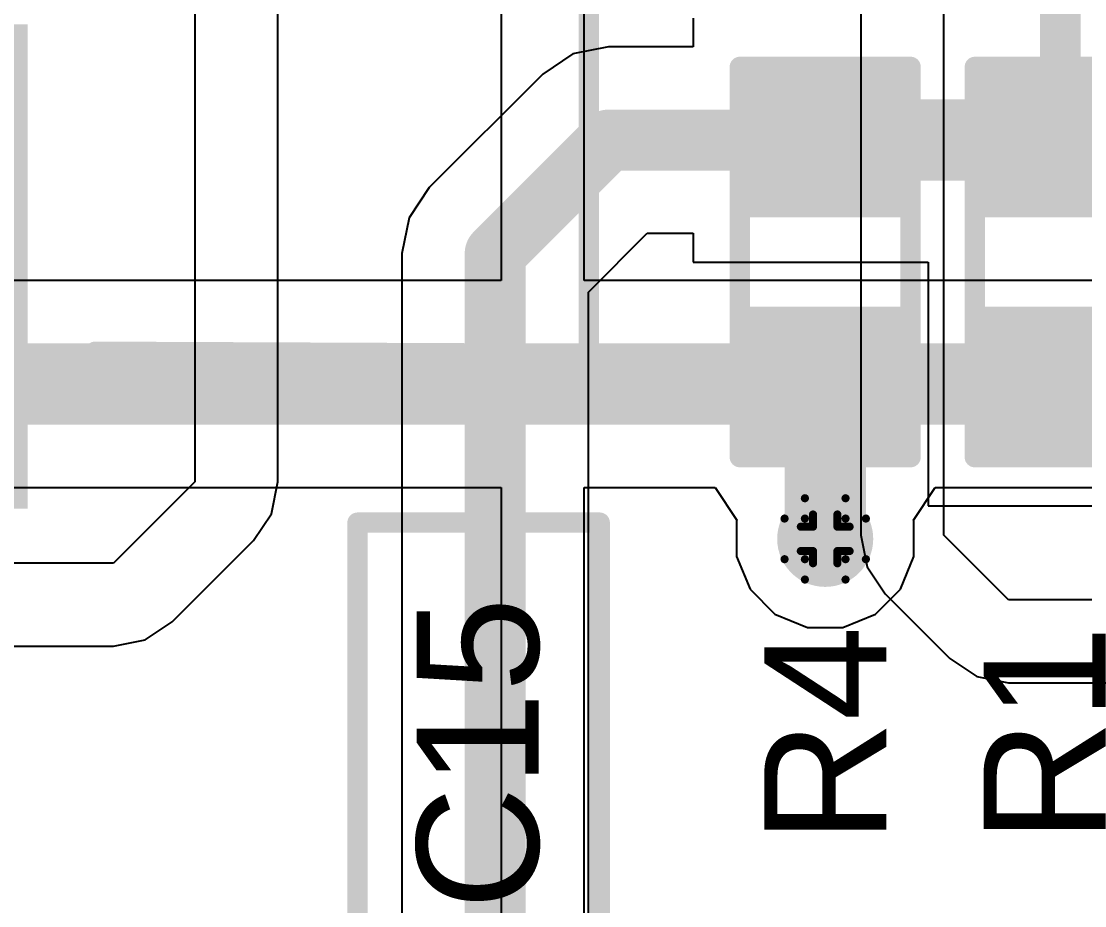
# Model space of a CAD drawing. Header units: inches. Extents: x 0 to 198, y 0 to 199.
# Drawn here: x 4.7773 to 5.0389, y 2.3458 to 2.5633 of the extents above; entities that cross this region are included whole.
import ezdxf

# ---------------------------------------------------------------- set-up
doc = ezdxf.new("R2010")
doc.units = ezdxf.units.IN
doc.header["$MEASUREMENT"] = 0
for name, color, linetype in [('Bottom Layer', 5, 'Continuous'), ('Drill Drawing', 1, 'Continuous'), ('Layer 1', 16, 'Continuous'), ('Layer 2', 76, 'Continuous'), ('Top Layer', 1, 'Continuous'), ('Top Overlay', 2, 'Continuous'), ('Top Paste', 8, 'Continuous'), ('Top Solder', 216, 'Continuous'), ('Via Holes', 16, 'Continuous')]:
    doc.layers.add(name, color=color, linetype=linetype)
doc.styles.add('Arial', font='', dxfattribs={"height": 0.2})
doc.styles.get('Arial').set_extended_font_data('Arial')

# ---------------------------------------------------------------- blocks, each defined once
blk = doc.blocks.new('R___0603_187')
at = {"layer": 'Top Layer'}
for points in [[(-0.014999, 0.0175004), (-0.014999, -0.0174996), (-0.044999, -0.0174996), (-0.044999, 0.0175004)], [(0.045001, 0.0175004), (0.045001, -0.0174996), (0.015001, -0.0174996), (0.015001, 0.0175004)]]:
    blk.add_hatch(color=1, dxfattribs=at).paths.add_polyline_path(points)
at = {"layer": 'Top Paste'}
for points in [[(-0.014999, 0.0175004), (-0.014999, -0.0174996), (-0.044999, -0.0174996), (-0.044999, 0.0175004)], [(0.045001, 0.0175004), (0.045001, -0.0174996), (0.015001, -0.0174996), (0.015001, 0.0175004)]]:
    blk.add_hatch(color=8, dxfattribs=at).paths.add_polyline_path(points)
at = {"layer": 'Top Solder'}
for points in [[(-0.010999, 0.0215004), (-0.010999, -0.0214996), (-0.048999, -0.0214996), (-0.048999, 0.0215004)], [(0.049001, 0.0215004), (0.049001, -0.0214996), (0.011001, -0.0214996), (0.011001, 0.0215004)]]:
    blk.add_hatch(color=216, dxfattribs=at).paths.add_polyline_path(points)
at = {"layer": 'Top Overlay'}
for points in [[(-0.047999, 0.0210004, 0.005, 0.005, 0), (0.048001, 0.0210004, 0.005, 0.005, 0)], [(-0.047999, 0.0210004, 0.005, 0.005, 0), (-0.047999, -0.0209996, 0.005, 0.005, 0)], [(0.048001, 0.0210004, 0.005, 0.005, 0), (0.048001, -0.0209996, 0.005, 0.005, 0)], [(-0.047999, -0.0209996, 0.005, 0.005, 0), (0.048001, -0.0209996, 0.005, 0.005, 0)]]:
    blk.add_lwpolyline(points, format="xyseb", dxfattribs=at)
for points in [[(-0.049249, 0.0210004, 0.0025, 0.0025, 1), (-0.046749, 0.0210004, 0.0025, 0.0025, 1)], [(-0.049249, 0.0210004, 0.0025, 0.0025, 1), (-0.046749, 0.0210004, 0.0025, 0.0025, 1)], [(0.046751, 0.0210004, 0.0025, 0.0025, 1), (0.049251, 0.0210004, 0.0025, 0.0025, 1)], [(0.046751, 0.0210004, 0.0025, 0.0025, 1), (0.049251, 0.0210004, 0.0025, 0.0025, 1)], [(-0.049249, -0.0209996, 0.0025, 0.0025, 1), (-0.046749, -0.0209996, 0.0025, 0.0025, 1)], [(-0.049249, -0.0209996, 0.0025, 0.0025, 1), (-0.046749, -0.0209996, 0.0025, 0.0025, 1)], [(0.046751, -0.0209996, 0.0025, 0.0025, 1), (0.049251, -0.0209996, 0.0025, 0.0025, 1)], [(0.046751, -0.0209996, 0.0025, 0.0025, 1), (0.049251, -0.0209996, 0.0025, 0.0025, 1)]]:
    blk.add_lwpolyline(points, format="xyseb", close=True, dxfattribs=at)
blk = doc.blocks.new('____0603_190')
at = {"layer": 'Top Layer'}
for points in [[(-0.0149998, 0.0174993), (-0.0149998, -0.0175007), (-0.0449998, -0.0175007), (-0.0449998, 0.0174993)], [(0.0450002, 0.0174993), (0.0450002, -0.0175007), (0.0150002, -0.0175007), (0.0150002, 0.0174993)]]:
    blk.add_hatch(color=1, dxfattribs=at).paths.add_polyline_path(points)
at = {"layer": 'Top Paste'}
for points in [[(-0.0149998, 0.0174993), (-0.0149998, -0.0175007), (-0.0449998, -0.0175007), (-0.0449998, 0.0174993)], [(0.0450002, 0.0174993), (0.0450002, -0.0175007), (0.0150002, -0.0175007), (0.0150002, 0.0174993)]]:
    blk.add_hatch(color=8, dxfattribs=at).paths.add_polyline_path(points)
at = {"layer": 'Top Solder'}
for points in [[(-0.0109998, 0.0214993), (-0.0109998, -0.0215007), (-0.0489998, -0.0215007), (-0.0489998, 0.0214993)], [(0.0490002, 0.0214993), (0.0490002, -0.0215007), (0.0110002, -0.0215007), (0.0110002, 0.0214993)]]:
    blk.add_hatch(color=216, dxfattribs=at).paths.add_polyline_path(points)
at = {"layer": 'Top Overlay'}
for points in [[(0.0480002, 0.0209993, 0.005, 0.005, 0), (-0.0479998, 0.0209993, 0.005, 0.005, 0)], [(-0.0479998, -0.0210007, 0.005, 0.005, 0), (-0.0479998, 0.0209993, 0.005, 0.005, 0)], [(0.0480002, -0.0210007, 0.005, 0.005, 0), (0.0480002, 0.0209993, 0.005, 0.005, 0)], [(0.0480002, -0.0210007, 0.005, 0.005, 0), (-0.0479998, -0.0210007, 0.005, 0.005, 0)]]:
    blk.add_lwpolyline(points, format="xyseb", dxfattribs=at)
for points in [[(-0.0492498, 0.0209993, 0.0025, 0.0025, 1), (-0.0467498, 0.0209993, 0.0025, 0.0025, 1)], [(-0.0492498, 0.0209993, 0.0025, 0.0025, 1), (-0.0467498, 0.0209993, 0.0025, 0.0025, 1)], [(0.0467502, 0.0209993, 0.0025, 0.0025, 1), (0.0492502, 0.0209993, 0.0025, 0.0025, 1)], [(0.0467502, 0.0209993, 0.0025, 0.0025, 1), (0.0492502, 0.0209993, 0.0025, 0.0025, 1)], [(-0.0492498, -0.0210007, 0.0025, 0.0025, 1), (-0.0467498, -0.0210007, 0.0025, 0.0025, 1)], [(-0.0492498, -0.0210007, 0.0025, 0.0025, 1), (-0.0467498, -0.0210007, 0.0025, 0.0025, 1)], [(0.0467502, -0.0210007, 0.0025, 0.0025, 1), (0.0492502, -0.0210007, 0.0025, 0.0025, 1)], [(0.0467502, -0.0210007, 0.0025, 0.0025, 1), (0.0492502, -0.0210007, 0.0025, 0.0025, 1)]]:
    blk.add_lwpolyline(points, format="xyseb", close=True, dxfattribs=at)
blk = doc.blocks.new('YSPI1050_4R7M_213')
at = {"layer": 'Top Solder'}
blk.add_hatch(color=216, dxfattribs=at).paths.add_polyline_path([(-0.144394, -0.07089820000000001), (-0.263512, -0.0708982), (-0.263512, 0.07089680000000001), (-0.144394, 0.07089679999999998)])
at = {"layer": 'Top Overlay'}
for points in [[(-0.224915, -0.0874787, 0.005, 0.005, 0), (-0.225441, -0.2088507, 0.005, 0.005, 0)], [(-0.225441, -0.2088507, 0.005, 0.005, 0), (0.225443, -0.2088507, 0.005, 0.005, 0)]]:
    blk.add_lwpolyline(points, format="xyseb", dxfattribs=at)
for points in [[(-0.226165, -0.0874787, 0.0025, 0.0025, 1), (-0.223665, -0.0874787, 0.0025, 0.0025, 1)], [(-0.226691, -0.2088507, 0.0025, 0.0025, 1), (-0.224191, -0.2088507, 0.0025, 0.0025, 1)], [(-0.226691, -0.2088507, 0.0025, 0.0025, 1), (-0.224191, -0.2088507, 0.0025, 0.0025, 1)]]:
    blk.add_lwpolyline(points, format="xyseb", close=True, dxfattribs=at)

msp = doc.modelspace()

# ---------------------------------------------------------------- hatches: boundary and pattern name
at = {"layer": 'Bottom Layer'}
h = msp.add_hatch(color=5, dxfattribs=at)
edge = h.paths.add_edge_path()
edge.add_arc((4.9750356, 2.4360062), 0.011811, 0, 360)
at = {"layer": 'Layer 1'}
h = msp.add_hatch(color=16, dxfattribs=at)
edge = h.paths.add_edge_path()
edge.add_arc((4.9750356, 2.4360062), 0.011811, 0, 360)
at = {"layer": 'Layer 2'}
h = msp.add_hatch(color=76, dxfattribs=at)
edge = h.paths.add_edge_path()
edge.add_arc((4.9750356, 2.4360062), 0.011811, 0, 360)
at = {"layer": 'Top Layer'}
h = msp.add_hatch(color=1, dxfattribs=at)
edge = h.paths.add_edge_path()
edge.add_arc((4.9750356, 2.4360062), 0.011811, 0, 360)
at = {"layer": 'Via Holes'}
h = msp.add_hatch(color=7, dxfattribs=at)
edge = h.paths.add_edge_path()
edge.add_arc((4.9750356, 2.4360062), 0.0059055, 0, 360)

# ---------------------------------------------------------------- linework, layer by layer
at = {"layer": 'Bottom Layer'}
for p, q in [((4.9837817, 2.6621423), (4.9837818, 2.4369423)), ((5.0041736, 2.4369418), (5.0041735, 2.6621423)), ((4.9837818, 2.4369423), (4.9837817, 2.4369418)), ((4.9837817, 2.4369418), (4.985334, 2.4291382)), ((5.0201155, 2.4209999), (5.0041736, 2.4369418)), ((4.985334, 2.4291382), (4.9897544, 2.4225226)), ((4.9897544, 2.4225226), (4.9897547, 2.4225224)), ((4.9897547, 2.4225224), (5.0056963, 2.4065807)), ((5.1705901, 2.4209999), (5.0201155, 2.4209999)), ((5.0056963, 2.4065807), (5.0123119, 2.4021603)), ((5.0123119, 2.4021603), (5.0201155, 2.4006081)), ((5.0201155, 2.4006081), (5.1705901, 2.4006081))]:
    msp.add_line(p, q, dxfattribs=at)
at = {"layer": 'Drill Drawing'}
for points in [[(4.9700356, 2.4410062, 0.002, 0.002, 0), (4.9700356, 2.4460062, 0.002, 0.002, 0)], [(4.9700356, 2.4460062, 0.002, 0.002, 0), (4.9800356, 2.4460062, 0.002, 0.002, 0)], [(4.9800356, 2.4410062, 0.002, 0.002, 0), (4.9800356, 2.4460062, 0.002, 0.002, 0)], [(4.9650356, 2.4310062, 0.002, 0.002, 0), (4.9650356, 2.4410062, 0.002, 0.002, 0)], [(4.9650356, 2.4410062, 0.002, 0.002, 0), (4.9700356, 2.4410062, 0.002, 0.002, 0)], [(4.9720356, 2.4390062, 0.002, 0.002, 0), (4.9720356, 2.4420062, 0.002, 0.002, 0)], [(4.9720356, 2.4420062, 0.002, 0.002, 0), (4.9780356, 2.4420062, 0.002, 0.002, 0)], [(4.9780356, 2.4390062, 0.002, 0.002, 0), (4.9780356, 2.4420062, 0.002, 0.002, 0)], [(4.9800356, 2.4410062, 0.002, 0.002, 0), (4.9850356, 2.4410062, 0.002, 0.002, 0)], [(4.9850356, 2.4310062, 0.002, 0.002, 0), (4.9850356, 2.4410062, 0.002, 0.002, 0)], [(4.9690356, 2.4330062, 0.002, 0.002, 0), (4.9690356, 2.4390062, 0.002, 0.002, 0)], [(4.9690356, 2.4390062, 0.002, 0.002, 0), (4.9720356, 2.4390062, 0.002, 0.002, 0)], [(4.9780356, 2.4390062, 0.002, 0.002, 0), (4.9810356, 2.4390062, 0.002, 0.002, 0)], [(4.9810356, 2.4330062, 0.002, 0.002, 0), (4.9810356, 2.4390062, 0.002, 0.002, 0)], [(4.9690356, 2.4330062, 0.002, 0.002, 0), (4.9720356, 2.4330062, 0.002, 0.002, 0)], [(4.9720356, 2.4300062, 0.002, 0.002, 0), (4.9720356, 2.4330062, 0.002, 0.002, 0)], [(4.9780356, 2.4330062, 0.002, 0.002, 0), (4.9810356, 2.4330062, 0.002, 0.002, 0)], [(4.9780356, 2.4300062, 0.002, 0.002, 0), (4.9780356, 2.4330062, 0.002, 0.002, 0)], [(4.9650356, 2.4310062, 0.002, 0.002, 0), (4.9700356, 2.4310062, 0.002, 0.002, 0)], [(4.9700356, 2.4260062, 0.002, 0.002, 0), (4.9700356, 2.4310062, 0.002, 0.002, 0)], [(4.9720356, 2.4300062, 0.002, 0.002, 0), (4.9780356, 2.4300062, 0.002, 0.002, 0)], [(4.9800356, 2.4310062, 0.002, 0.002, 0), (4.9850356, 2.4310062, 0.002, 0.002, 0)], [(4.9800356, 2.4260062, 0.002, 0.002, 0), (4.9800356, 2.4310062, 0.002, 0.002, 0)], [(4.9700356, 2.4260062, 0.002, 0.002, 0), (4.9800356, 2.4260062, 0.002, 0.002, 0)]]:
    msp.add_lwpolyline(points, format="xyseb", dxfattribs=at)
for points in [[(4.9695356, 2.4460062, 0.001, 0.001, 1), (4.9705356, 2.4460062, 0.001, 0.001, 1)], [(4.9695356, 2.4460062, 0.001, 0.001, 1), (4.9705356, 2.4460062, 0.001, 0.001, 1)], [(4.9795356, 2.4460062, 0.001, 0.001, 1), (4.9805356, 2.4460062, 0.001, 0.001, 1)], [(4.9795356, 2.4460062, 0.001, 0.001, 1), (4.9805356, 2.4460062, 0.001, 0.001, 1)], [(4.9645356, 2.4410062, 0.001, 0.001, 1), (4.9655356, 2.4410062, 0.001, 0.001, 1)], [(4.9645356, 2.4410062, 0.001, 0.001, 1), (4.9655356, 2.4410062, 0.001, 0.001, 1)], [(4.9695356, 2.4410062, 0.001, 0.001, 1), (4.9705356, 2.4410062, 0.001, 0.001, 1)], [(4.9695356, 2.4410062, 0.001, 0.001, 1), (4.9705356, 2.4410062, 0.001, 0.001, 1)], [(4.9715356, 2.4420062, 0.001, 0.001, 1), (4.9725356, 2.4420062, 0.001, 0.001, 1)], [(4.9715356, 2.4420062, 0.001, 0.001, 1), (4.9725356, 2.4420062, 0.001, 0.001, 1)], [(4.9775356, 2.4420062, 0.001, 0.001, 1), (4.9785356, 2.4420062, 0.001, 0.001, 1)], [(4.9775356, 2.4420062, 0.001, 0.001, 1), (4.9785356, 2.4420062, 0.001, 0.001, 1)], [(4.9795356, 2.4410062, 0.001, 0.001, 1), (4.9805356, 2.4410062, 0.001, 0.001, 1)], [(4.9795356, 2.4410062, 0.001, 0.001, 1), (4.9805356, 2.4410062, 0.001, 0.001, 1)], [(4.9845356, 2.4410062, 0.001, 0.001, 1), (4.9855356, 2.4410062, 0.001, 0.001, 1)], [(4.9845356, 2.4410062, 0.001, 0.001, 1), (4.9855356, 2.4410062, 0.001, 0.001, 1)], [(4.9685356, 2.4390062, 0.001, 0.001, 1), (4.9695356, 2.4390062, 0.001, 0.001, 1)], [(4.9685356, 2.4390062, 0.001, 0.001, 1), (4.9695356, 2.4390062, 0.001, 0.001, 1)], [(4.9715356, 2.4390062, 0.001, 0.001, 1), (4.9725356, 2.4390062, 0.001, 0.001, 1)], [(4.9715356, 2.4390062, 0.001, 0.001, 1), (4.9725356, 2.4390062, 0.001, 0.001, 1)], [(4.9775356, 2.4390062, 0.001, 0.001, 1), (4.9785356, 2.4390062, 0.001, 0.001, 1)], [(4.9775356, 2.4390062, 0.001, 0.001, 1), (4.9785356, 2.4390062, 0.001, 0.001, 1)], [(4.9805356, 2.4390062, 0.001, 0.001, 1), (4.9815356, 2.4390062, 0.001, 0.001, 1)], [(4.9805356, 2.4390062, 0.001, 0.001, 1), (4.9815356, 2.4390062, 0.001, 0.001, 1)], [(4.9685356, 2.4330062, 0.001, 0.001, 1), (4.9695356, 2.4330062, 0.001, 0.001, 1)], [(4.9685356, 2.4330062, 0.001, 0.001, 1), (4.9695356, 2.4330062, 0.001, 0.001, 1)], [(4.9715356, 2.4330062, 0.001, 0.001, 1), (4.9725356, 2.4330062, 0.001, 0.001, 1)], [(4.9715356, 2.4330062, 0.001, 0.001, 1), (4.9725356, 2.4330062, 0.001, 0.001, 1)], [(4.9775356, 2.4330062, 0.001, 0.001, 1), (4.9785356, 2.4330062, 0.001, 0.001, 1)], [(4.9775356, 2.4330062, 0.001, 0.001, 1), (4.9785356, 2.4330062, 0.001, 0.001, 1)], [(4.9805356, 2.4330062, 0.001, 0.001, 1), (4.9815356, 2.4330062, 0.001, 0.001, 1)], [(4.9805356, 2.4330062, 0.001, 0.001, 1), (4.9815356, 2.4330062, 0.001, 0.001, 1)], [(4.9645356, 2.4310062, 0.001, 0.001, 1), (4.9655356, 2.4310062, 0.001, 0.001, 1)], [(4.9645356, 2.4310062, 0.001, 0.001, 1), (4.9655356, 2.4310062, 0.001, 0.001, 1)], [(4.9695356, 2.4310062, 0.001, 0.001, 1), (4.9705356, 2.4310062, 0.001, 0.001, 1)], [(4.9695356, 2.4310062, 0.001, 0.001, 1), (4.9705356, 2.4310062, 0.001, 0.001, 1)], [(4.9715356, 2.4300062, 0.001, 0.001, 1), (4.9725356, 2.4300062, 0.001, 0.001, 1)], [(4.9715356, 2.4300062, 0.001, 0.001, 1), (4.9725356, 2.4300062, 0.001, 0.001, 1)], [(4.9775356, 2.4300062, 0.001, 0.001, 1), (4.9785356, 2.4300062, 0.001, 0.001, 1)], [(4.9775356, 2.4300062, 0.001, 0.001, 1), (4.9785356, 2.4300062, 0.001, 0.001, 1)], [(4.9795356, 2.4310062, 0.001, 0.001, 1), (4.9805356, 2.4310062, 0.001, 0.001, 1)], [(4.9795356, 2.4310062, 0.001, 0.001, 1), (4.9805356, 2.4310062, 0.001, 0.001, 1)], [(4.9845356, 2.4310062, 0.001, 0.001, 1), (4.9855356, 2.4310062, 0.001, 0.001, 1)], [(4.9845356, 2.4310062, 0.001, 0.001, 1), (4.9855356, 2.4310062, 0.001, 0.001, 1)], [(4.9695356, 2.4260062, 0.001, 0.001, 1), (4.9705356, 2.4260062, 0.001, 0.001, 1)], [(4.9695356, 2.4260062, 0.001, 0.001, 1), (4.9705356, 2.4260062, 0.001, 0.001, 1)], [(4.9795356, 2.4260062, 0.001, 0.001, 1), (4.9805356, 2.4260062, 0.001, 0.001, 1)], [(4.9795356, 2.4260062, 0.001, 0.001, 1), (4.9805356, 2.4260062, 0.001, 0.001, 1)]]:
    msp.add_lwpolyline(points, format="xyseb", close=True, dxfattribs=at)
at = {"layer": 'Layer 2'}
for p, q in [((4.9157309, 2.4995937), (4.9157309, 2.6985015)), ((4.8953391, 2.6847766), (4.8953391, 2.4995937)), ((4.8953391, 2.4995937), (4.7121039, 2.4995937)), ((5.0659226, 2.4995937), (4.9157309, 2.4995937)), ((4.7226621, 2.4486141), (4.8953391, 2.4486141)), ((4.8953391, 2.4486141), (4.8953391, 2.1094089)), ((4.9157309, 2.1094089), (4.9157309, 2.4486141)), ((4.9157309, 2.4486141), (4.9479907, 2.4486141)), ((4.9479907, 2.4486141), (4.9533362, 2.440614)), ((4.996735, 2.440614), (5.0020805, 2.4486141)), ((5.0020805, 2.4486141), (5.0659226, 2.4486141)), ((4.9533362, 2.440614), (4.9532246, 2.4403447)), ((4.9968466, 2.4403447), (4.996735, 2.440614)), ((4.9532246, 2.4403447), (4.9532246, 2.4316677)), ((4.9968466, 2.4316677), (4.9968466, 2.4403447)), ((4.9532246, 2.4316677), (4.9565451, 2.4236513)), ((4.9935261, 2.4236513), (4.9968466, 2.4316677)), ((4.9565451, 2.4236513), (4.9626807, 2.4175157)), ((4.9873905, 2.4175157), (4.9935261, 2.4236513)), ((4.9626807, 2.4175157), (4.9706971, 2.4141952)), ((4.9793741, 2.4141952), (4.9873905, 2.4175157)), ((4.9706971, 2.4141952), (4.9793741, 2.4141952))]:
    msp.add_line(p, q, dxfattribs=at)
msp.add_lwpolyline([(4.7121039, 2.4741039, 0.02, 0.02, 0), (5.0659226, 2.4741039, 0.02, 0.02, 0)], format="xyseb", dxfattribs=at)
at = {"layer": 'Top Layer'}
for p, q in [((4.8199941, 2.647522), (4.8199941, 2.4500101)), ((4.8403859, 2.4500101), (4.8403859, 2.6390754)), ((4.9425356, 2.5641099), (4.9425356, 2.5570507)), ((4.9217636, 2.5570507), (4.9129846, 2.5553045)), ((4.9425356, 2.5570507), (4.9217636, 2.5570507)), ((4.9129846, 2.5553045), (4.905542, 2.5503315)), ((4.905542, 2.5503315), (4.877648, 2.5224375)), ((4.877648, 2.5224375), (4.8726751, 2.514995)), ((4.8726751, 2.514995), (4.8709288, 2.5062159)), ((4.9168104, 2.4967135), (4.931266, 2.5111691)), ((4.931266, 2.5111691), (4.9425356, 2.5111691)), ((4.9425356, 2.5111691), (4.9425356, 2.5041099)), ((4.8709288, 2.5062159), (4.8709288, 2.273372)), ((4.9425356, 2.5041099), (5.0003376, 2.5041099)), ((5.0003376, 2.5041099), (5.0003376, 2.4441039)), ((4.9168104, 2.2816853), (4.9168104, 2.4967135)), ((4.8199941, 2.4500101), (4.799994, 2.43001)), ((4.8388337, 2.4422065), (4.8403859, 2.4500101)), ((5.0003376, 2.4441039), (5.0653376, 2.4441039)), ((4.8344133, 2.4355909), (4.8388337, 2.4422065)), ((4.8144132, 2.4155908), (4.8344133, 2.4355909)), ((4.799994, 2.43001), (4.4139138, 2.43001)), ((4.8077976, 2.4111704), (4.8144132, 2.4155908)), ((4.4139138, 2.4096182), (4.799994, 2.4096182)), ((4.799994, 2.4096182), (4.8077976, 2.4111704))]:
    msp.add_line(p, q, dxfattribs=at)
for points in [[(5.0328328, 2.5391087, 0.01, 0.01, 0), (5.0328328, 2.5879295, 0.01, 0.01, 0)], [(4.9750416, 2.5341039, 0.02, 0.02, 0), (5.0278328, 2.5341039, 0.02, 0.02, 0)], [(5.0278328, 2.5391087, 0.01, 0.01, 0), (5.0303352, 2.5366063, 0.01, 0.01, 0)], [(4.8938696, 2.5062159, 0.015, 0.015, 0), (4.9217636, 2.5341099, 0.015, 0.015, 0)], [(4.9217636, 2.5341099, 0.015, 0.015, 0), (4.9750356, 2.5341099, 0.015, 0.015, 0)], [(4.9750356, 2.5341099, 0.01, 0.01, 0), (4.9750416, 2.5341039, 0.01, 0.01, 0)], [(5.0278328, 2.5341039, 0.01, 0.01, 0), (5.0328376, 2.5341039, 0.01, 0.01, 0)], [(4.8938696, 2.2638696, 0.015, 0.015, 0), (4.8938696, 2.5062159, 0.015, 0.015, 0)], [(4.9750356, 2.4360062, 0.02, 0.02, 0), (4.9750356, 2.4741099, 0.02, 0.02, 0)], [(5.0328376, 2.4741039, 0.02, 0.02, 0), (5.0659226, 2.4741039, 0.02, 0.02, 0)]]:
    msp.add_lwpolyline(points, format="xyseb", dxfattribs=at)
for points in [[(4.9700416, 2.5341039, 0.01, 0.01, 1), (4.9800416, 2.5341039, 0.01, 0.01, 1)], [(5.0228328, 2.5341039, 0.01, 0.01, 1), (5.0328328, 2.5341039, 0.01, 0.01, 1)], [(5.0253328, 2.5391087, 0.005, 0.005, 1), (5.0303328, 2.5391087, 0.005, 0.005, 1)], [(5.0303328, 2.5391087, 0.005, 0.005, 1), (5.0353328, 2.5391087, 0.005, 0.005, 1)], [(4.9180136, 2.5341099, 0.0075, 0.0075, 1), (4.9255136, 2.5341099, 0.0075, 0.0075, 1)], [(4.9180136, 2.5341099, 0.0075, 0.0075, 1), (4.9255136, 2.5341099, 0.0075, 0.0075, 1)], [(4.9712856, 2.5341099, 0.0075, 0.0075, 1), (4.9787856, 2.5341099, 0.0075, 0.0075, 1)], [(5.0278352, 2.5366063, 0.005, 0.005, 1), (5.0328352, 2.5366063, 0.005, 0.005, 1)], [(4.9725356, 2.5341099, 0.005, 0.005, 1), (4.9775356, 2.5341099, 0.005, 0.005, 1)], [(4.9725416, 2.5341039, 0.005, 0.005, 1), (4.9775416, 2.5341039, 0.005, 0.005, 1)], [(5.0253328, 2.5341039, 0.005, 0.005, 1), (5.0303328, 2.5341039, 0.005, 0.005, 1)], [(5.0303376, 2.5341039, 0.005, 0.005, 1), (5.0353376, 2.5341039, 0.005, 0.005, 1)], [(4.8901196, 2.5062159, 0.0075, 0.0075, 1), (4.8976196, 2.5062159, 0.0075, 0.0075, 1)], [(4.8901196, 2.5062159, 0.0075, 0.0075, 1), (4.8976196, 2.5062159, 0.0075, 0.0075, 1)], [(4.9700356, 2.4741099, 0.01, 0.01, 1), (4.9800356, 2.4741099, 0.01, 0.01, 1)], [(5.0278376, 2.4741039, 0.01, 0.01, 1), (5.0378376, 2.4741039, 0.01, 0.01, 1)], [(4.9700356, 2.4360062, 0.01, 0.01, 1), (4.9800356, 2.4360062, 0.01, 0.01, 1)]]:
    msp.add_lwpolyline(points, format="xyseb", close=True, dxfattribs=at)
at = {"layer": 'Top Overlay'}
for points in [[(4.86, 2.44, 0.005, 0.005, 0), (4.9195768, 2.44, 0.005, 0.005, 0)], [(4.86, 2.2503727, 0.005, 0.005, 0), (4.86, 2.44, 0.005, 0.005, 0)], [(4.9195768, 2.2503727, 0.005, 0.005, 0), (4.9195768, 2.44, 0.005, 0.005, 0)]]:
    msp.add_lwpolyline(points, format="xyseb", dxfattribs=at)
for points in [[(4.85875, 2.44, 0.0025, 0.0025, 1), (4.86125, 2.44, 0.0025, 0.0025, 1)], [(4.85875, 2.44, 0.0025, 0.0025, 1), (4.86125, 2.44, 0.0025, 0.0025, 1)], [(4.9183268, 2.44, 0.0025, 0.0025, 1), (4.9208268, 2.44, 0.0025, 0.0025, 1)], [(4.9183268, 2.44, 0.0025, 0.0025, 1), (4.9208268, 2.44, 0.0025, 0.0025, 1)]]:
    msp.add_lwpolyline(points, format="xyseb", close=True, dxfattribs=at)

# ---------------------------------------------------------------- block references
for name, p, rotation in [('YSPI1050_4R7M_213', (4.7080109, 2.7069569), 90), ('R___0603_187', (4.975036, 2.5041089), 90), ('____0603_190', (5.0328383, 2.5041041), 270)]:
    msp.add_blockref(name, p, dxfattribs=dict(rotation=rotation))

# ---------------------------------------------------------------- texts
at = {"layer": 'Top Overlay', "style": 'Arial'}
for s, p in [('C15', (4.9045463, 2.3447793)), ('R4', (4.9900312, 2.3610068)), ('R1', (5.0439815, 2.3611664))]:
    msp.add_text(s, height=0.03, rotation=90, dxfattribs=at).set_placement(p)

doc.saveas('drawing.dxf')
